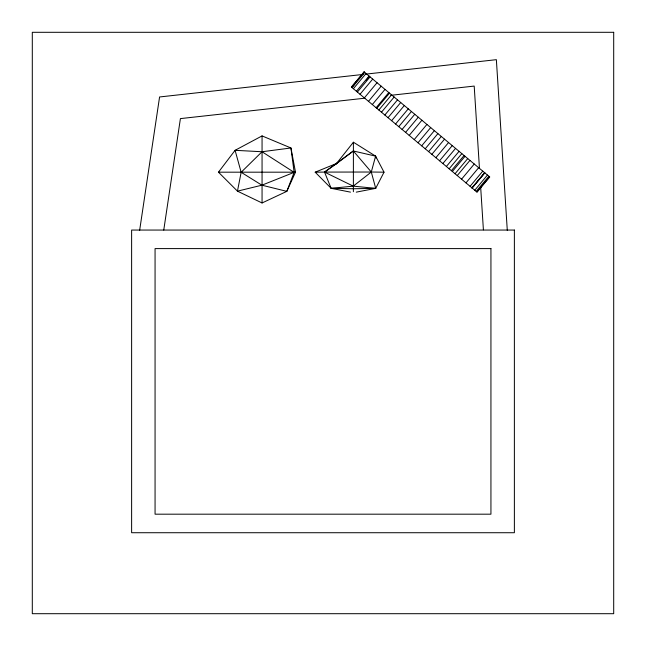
<?xml version="1.0" encoding="UTF-8"?>
<svg xmlns="http://www.w3.org/2000/svg" width="646" height="646" viewBox="0 0 646 646"><rect width="100%" height="100%" fill="white"/><g stroke="black" fill="none" stroke-linecap="round" stroke-linejoin="round"><path stroke-width="0.97" d="M262.058 135.91L262.058 202.965L286.816 191.353L295.497 172.183L290.942 147.974L262.058 135.91L235.087 150.316L218.461 172.183L237.462 191.159L262.058 202.965M356.277 192.145L375.706 188.357L384.023 172.183L375.601 156.13L353.402 142.217L353.378 191.725M139.617 230.509L159.578 96.965L363.052 74.435M163.753 230.065L180.412 118.606L364.901 98.184M375.601 156.13L371.305 172.022L375.706 188.357L353.402 188.753L331.132 188.317L315.191 172.183L337.042 163.276L353.346 150.978L375.601 156.13L376.029 158.02M335.613 164.649L353.402 142.217M351.489 87.129L364.174 71.964M351.852 87.436L354.388 84.4M352.062 87.606L364.74 72.441M353.37 88.704L366.048 73.539M356.398 91.239L369.084 76.075M366.274 80.169L369.447 76.381M357.383 92.055L370.061 76.89M360.024 94.268L372.702 79.103M364.36 97.893L377.046 82.728M368.495 101.349L381.172 86.184M372.314 104.547L385 89.382M376.117 107.721L388.795 92.556M376.82 108.31L389.498 93.153M378.855 110.014L391.533 94.849M381.471 112.202L394.149 97.037M384.838 115.02L397.524 99.855M388.028 117.693L400.714 102.528M391.621 120.697L404.307 105.532M395.578 124L408.256 108.835M398.752 126.656L411.437 111.492M402.095 129.45L414.78 114.285M405.591 132.373L418.269 117.209M409.217 135.41L421.903 120.245M414.231 139.601L426.909 124.436M418.01 142.758L430.688 127.593M421.677 145.826L434.362 130.662M425.213 148.79L437.899 133.625M428.613 151.624L441.291 136.459M431.851 154.329L444.529 139.165M435.88 157.705L448.566 142.54M439.571 160.789L452.248 145.625M442.865 163.543L455.551 148.386M446.378 166.482L459.064 151.317M449.156 168.8L461.833 153.643M451.392 170.681L464.078 155.516M452.353 171.481L465.031 156.316M455.05 173.734L467.736 158.577M457.247 175.575L469.933 160.41M461.567 179.184L474.253 164.019M465.976 182.875L478.662 167.71M470.086 186.306L482.764 171.15M471.943 187.857L484.621 172.692M472.065 187.962L484.742 172.797M472.129 188.018L484.807 172.853M474.77 190.231L487.455 175.066M476.191 191.41L488.869 176.253M476.877 191.991L489.563 176.826M337.042 163.276L324.526 172.094L315.191 172.183M295.497 172.183L218.461 172.183M366.056 74.104L496.362 59.674L507.288 230.347M390.975 95.293L474.196 86.079L479.469 168.517M384.023 172.183L371.305 172.022L353.346 150.978L324.526 172.094L331.132 188.317L353.249 186.153L375.706 188.357M331.132 188.317L350.463 192.137M480.632 186.613L483.402 229.839M241.152 172.28L237.462 191.159L261.88 185.192L294.14 172.353L290.942 147.974L262.026 151.745L235.087 150.316L241.152 172.28L261.88 185.192L286.816 191.353L294.14 172.353L262.026 151.745L241.152 172.28M364.094 71.9L351.408 87.065L477.055 192.137L489.741 176.972L364.094 71.9M371.305 172.022L353.249 186.153L324.526 172.094L371.305 172.022M613.7 32.3L32.3 32.3L32.3 613.7L613.7 613.7L613.7 32.3M514.377 230.057L131.623 230.057L131.623 532.724L514.377 532.724L514.377 230.057M490.936 248.597L155.064 248.597L155.064 514.184L490.936 514.184L490.936 248.597"/></g></svg>
